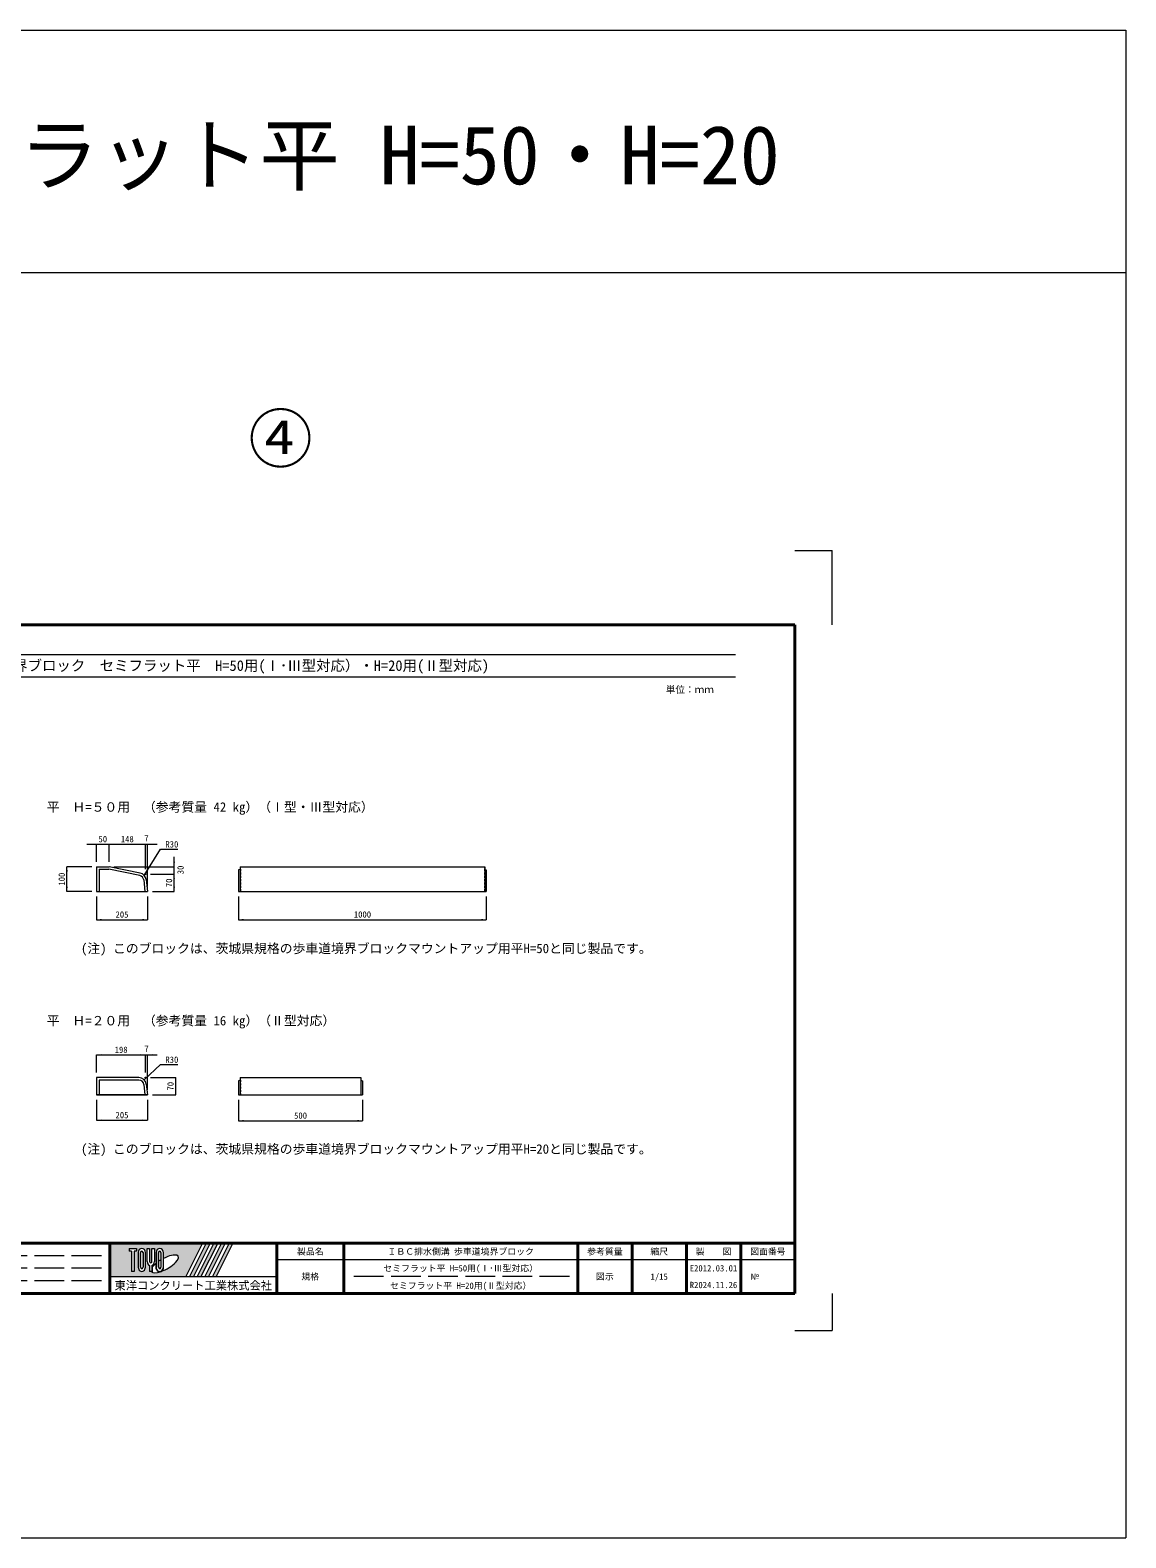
# Model space of a CAD drawing. Units: millimetres at full size. Extents: x 7544 to 21199, y -8549 to 6148.
# Drawn here: x 16774 to 21199, y -8549 to -2461 of the extents above; entities that cross this region are included whole.
import ezdxf
from ezdxf.enums import TextEntityAlignment as Align

# ---------------------------------------------------------------- set-up
doc = ezdxf.new("R2010")
doc.units = ezdxf.units.MM
doc.header["$LTSCALE"] = 20
doc.linetypes.add('DASHED', pattern=[7.5, 6, -1.5])
doc.linetypes.add('USER1', pattern=[0.675, 0.375, -0.3])
for name, color, linetype, lineweight in [('0_2', 7, 'Continuous', 20), ('Defpoints_3', 7, 'Continuous', 13), ('図枠', 7, 'Continuous', 5), ('寸法線', 7, 'Continuous', 9), ('引出線', 4, 'Continuous', 9), ('本体', 2, 'Continuous', 20), ('補助線', 8, 'Continuous', 13)]:
    doc.layers.add(name, color=color, linetype=linetype, lineweight=lineweight)
doc.styles.add('ＭＳ ゴシック', font='')
doc.styles.get('ＭＳ ゴシック').set_extended_font_data('MS Gothic')

# ---------------------------------------------------------------- blocks, each defined once
blk = doc.blocks.new('filled_arrow')
at = {"color": 0, "linetype": 'Continuous', "lineweight": -2}
blk.add_solid([(7.5, 1.25), (0, 0), (7.5, -1.25)], dxfattribs=at)

msp = doc.modelspace()

# ---------------------------------------------------------------- hatches: boundary and pattern name
at = {"layer": '図枠'}
h = msp.add_hatch(color=256, dxfattribs=at)
h.paths.add_polyline_path([(17095.52, -7358.97), (17095.52, -7493.97), (17402.85, -7493.97), (17470.35, -7358.97)])
edge = h.paths.add_edge_path(flags=16)
edge.add_ellipse((17317.89, -7442.56), major_axis=(54.55, 30.53), ratio=0.3471473, start_angle=-144.311216, end_angle=72.189903, ccw=False)
edge.add_ellipse((17297.69, -7455.74), major_axis=(0, 18.56), ratio=0.8463542, start_angle=-160.703457, end_angle=-90)
edge.add_line((17313.4, -7455.74), (17313.4, -7420.36))
edge = h.paths.add_edge_path(flags=16)
edge.add_ellipse((17297.69, -7397.2), major_axis=(0, 17.13), ratio=0.8463542, start_angle=-90, end_angle=90, ccw=False)
edge.add_line((17312.2, -7397.2), (17312.2, -7455.74))
edge.add_ellipse((17297.69, -7455.74), major_axis=(0, 17.13), ratio=0.8463542, start_angle=90, end_angle=-90, ccw=False)
edge.add_line((17283.19, -7455.74), (17283.19, -7397.2))
edge = h.paths.add_edge_path(flags=16)
edge.add_line((17302.53, -7397.2), (17302.53, -7455.74))
edge.add_ellipse((17297.69, -7455.74), major_axis=(0, 5.71), ratio=0.8463542, start_angle=90, end_angle=-90, ccw=False)
edge.add_line((17292.86, -7455.74), (17292.86, -7397.2))
edge.add_ellipse((17297.69, -7397.2), major_axis=(0, 5.71), ratio=0.8463542, start_angle=-90, end_angle=90, ccw=False)
edge = h.paths.add_edge_path(flags=16)
edge.add_line((17301.32, -7427.12), (17301.32, -7455.74))
edge.add_ellipse((17297.69, -7455.74), major_axis=(0, 4.28), ratio=0.8463541, start_angle=90, end_angle=-90, ccw=False)
edge.add_line((17294.07, -7455.74), (17294.07, -7431.81))
edge.add_ellipse((17317.89, -7442.56), major_axis=(54.55, 30.53), ratio=0.3471473, start_angle=107.791742, end_angle=126.471319, ccw=False)
edge = h.paths.add_edge_path(flags=16)
edge.add_ellipse((17261.44, -7432.54), major_axis=(0, 17.13), ratio=0.8463542, start_angle=-163.341166, end_angle=-90, ccw=False)
edge.add_line((17266.27, -7448.7), (17266.27, -7472.88))
edge.add_line((17266.27, -7472.88), (17256.61, -7472.88))
edge.add_line((17256.61, -7472.88), (17256.61, -7448.7))
edge.add_ellipse((17261.44, -7432.54), major_axis=(0, 17.13), ratio=0.8463542, start_angle=90, end_angle=163.341166, ccw=False)
edge.add_line((17246.94, -7432.54), (17246.94, -7380.07))
edge.add_line((17246.94, -7380.07), (17256.61, -7380.07))
edge.add_line((17256.61, -7380.07), (17256.61, -7432.54))
edge.add_ellipse((17261.44, -7432.54), major_axis=(0, 5.71), ratio=0.8463542, start_angle=90, end_angle=-90)
edge.add_line((17266.27, -7432.54), (17266.27, -7380.07))
edge.add_line((17266.27, -7380.07), (17275.94, -7380.07))
edge.add_line((17275.94, -7380.07), (17275.94, -7432.54))
edge = h.paths.add_edge_path(flags=16)
edge.add_line((17281.98, -7440.97), (17281.98, -7455.74))
edge.add_ellipse((17297.69, -7455.74), major_axis=(0, 18.56), ratio=0.8463542, start_angle=90, end_angle=-171.54427)
edge.add_ellipse((17317.89, -7442.56), major_axis=(54.55, 30.53), ratio=0.3471473, start_angle=-178.649536, end_angle=-148.292442, ccw=False)
edge.add_line((17264.19, -7474.31), (17267.48, -7474.31))
edge.add_line((17267.48, -7474.31), (17267.48, -7456.21))
edge.add_ellipse((17317.89, -7442.56), major_axis=(54.55, 30.53), ratio=0.3471473, start_angle=148.219121, end_angle=165.908122, ccw=False)
edge = h.paths.add_edge_path(flags=16)
edge.add_ellipse((17225.18, -7397.2), major_axis=(0, 17.13), ratio=0.8463542, start_angle=-90, end_angle=90, ccw=False)
edge.add_line((17239.69, -7397.2), (17239.69, -7455.74))
edge.add_ellipse((17225.18, -7455.74), major_axis=(0, 17.13), ratio=0.8463542, start_angle=90, end_angle=-90, ccw=False)
edge.add_line((17210.68, -7455.74), (17210.68, -7397.2))
edge = h.paths.add_edge_path(flags=16)
edge.add_line((17230.02, -7397.2), (17230.02, -7455.74))
edge.add_ellipse((17225.18, -7455.74), major_axis=(0, 5.71), ratio=0.8463542, start_angle=90, end_angle=-90, ccw=False)
edge.add_line((17220.35, -7455.74), (17220.35, -7397.2))
edge.add_ellipse((17225.18, -7397.2), major_axis=(0, 5.71), ratio=0.8463542, start_angle=-90, end_angle=90, ccw=False)
h.paths.add_polyline_path([(17203.43, -7380.07), (17203.43, -7391.49), (17193.76, -7391.49), (17193.76, -7472.88), (17184.1, -7472.88), (17184.1, -7391.49), (17174.43, -7391.49), (17174.43, -7380.07)], flags=16)
for points in [[(17418.17, -7493.97), (17433.48, -7493.97), (17500.98, -7358.97), (17485.67, -7358.97)], [(17531.61, -7358.97), (17516.29, -7358.97), (17448.79, -7493.97), (17464.11, -7493.97)], [(17562.24, -7358.97), (17546.92, -7358.97), (17479.42, -7493.97), (17494.74, -7493.97)], [(17592.86, -7358.97), (17577.55, -7358.97), (17510.05, -7493.97), (17525.36, -7493.97)]]:
    msp.add_hatch(color=256, dxfattribs=at).paths.add_polyline_path(points)

# ---------------------------------------------------------------- linework, layer by layer
at = {"layer": 'Defpoints_3'}
for p, q in [((19863.02, -4561.47), (20013.02, -4561.47)), ((20013.02, -4861.47), (20013.02, -4561.47)), ((20013.02, -7561.47), (20013.02, -7711.47)), ((19863.02, -7711.47), (20013.02, -7711.47))]:
    msp.add_line(p, q, dxfattribs=at)
at = {"layer": '図枠', "color": 1, "lineweight": 20}
for p, q in [((14371.83, -2460.56), (21199.2, -2460.56)), ((21199.2, -2460.56), (21199.2, -8548.8)), ((14371.83, -3438.53), (21199.2, -3438.53)), ((14371.83, -8548.8), (21199.2, -8548.8))]:
    msp.add_line(p, q, dxfattribs=at)
at = {"layer": '図枠', "lineweight": 40}
for p, q in [((15708.02, -4861.47), (19863.02, -4861.47)), ((19863.02, -7561.47), (19863.02, -4861.47)), ((15708.02, -7358.97), (19863.02, -7358.97)), ((17095.52, -7561.47), (17095.52, -7358.97)), ((17770.52, -7561.47), (17770.52, -7358.97)), ((18040.52, -7561.47), (18040.52, -7358.97)), ((18985.52, -7561.47), (18985.52, -7358.97)), ((19204.89, -7561.47), (19204.89, -7358.97)), ((19424.27, -7561.47), (19424.27, -7358.97)), ((19643.64, -7561.47), (19643.64, -7358.97)), ((15708.02, -7561.47), (19863.02, -7561.47))]:
    msp.add_line(p, q, dxfattribs=at)
at = {"layer": '図枠', "lineweight": 13}
for p, q in [((15948.02, -4981.47), (19623.02, -4981.47)), ((15948.02, -5071.47), (19623.02, -5071.47)), ((19863.02, -7426.47), (17770.52, -7426.47))]:
    msp.add_line(p, q, dxfattribs=at)
at = {"layer": '図枠'}
for p, q in [((17095.52, -7358.97), (17470.35, -7358.97)), ((17470.35, -7358.97), (17402.85, -7493.97)), ((17485.67, -7358.97), (17418.17, -7493.97)), ((17500.98, -7358.97), (17433.48, -7493.97)), ((17516.29, -7358.97), (17448.79, -7493.97)), ((17531.61, -7358.97), (17464.11, -7493.97)), ((17546.92, -7358.97), (17479.42, -7493.97)), ((17485.67, -7358.97), (17500.98, -7358.97)), ((17562.24, -7358.97), (17494.74, -7493.97)), ((17577.55, -7358.97), (17510.05, -7493.97)), ((17516.29, -7358.97), (17531.61, -7358.97)), ((17592.86, -7358.97), (17525.36, -7493.97)), ((17546.92, -7358.97), (17562.24, -7358.97)), ((17577.55, -7358.97), (17592.86, -7358.97)), ((17174.43, -7380.07), (17174.43, -7391.49)), ((17174.43, -7380.07), (17203.43, -7380.07)), ((17184.1, -7391.49), (17174.43, -7391.49)), ((17184.1, -7391.49), (17184.1, -7472.88)), ((17193.76, -7391.49), (17193.76, -7472.88)), ((17203.43, -7391.49), (17193.76, -7391.49)), ((17203.43, -7380.07), (17203.43, -7391.49)), ((17210.68, -7397.2), (17210.68, -7455.74)), ((17220.35, -7455.74), (17220.35, -7397.2)), ((17230.02, -7397.2), (17230.02, -7455.74)), ((17239.69, -7455.74), (17239.69, -7397.2)), ((17246.94, -7380.07), (17256.61, -7380.07)), ((17246.94, -7432.54), (17246.94, -7380.07)), ((17256.61, -7380.07), (17256.61, -7432.54)), ((17266.27, -7380.07), (17275.94, -7380.07)), ((17266.27, -7432.54), (17266.27, -7380.07)), ((17275.94, -7380.07), (17275.94, -7432.54)), ((17283.19, -7397.2), (17283.19, -7455.74)), ((17292.86, -7455.74), (17292.86, -7397.2)), ((17301.32, -7427.12), (17301.32, -7455.74)), ((17302.53, -7397.2), (17302.53, -7455.74)), ((17312.2, -7455.74), (17312.2, -7397.2)), ((17313.4, -7455.74), (17313.4, -7420.36)), ((17193.76, -7472.88), (17184.1, -7472.88)), ((17256.61, -7448.7), (17256.61, -7472.88)), ((17266.27, -7472.88), (17256.61, -7472.88)), ((17264.19, -7474.31), (17267.48, -7474.31)), ((17266.27, -7448.7), (17266.27, -7472.88)), ((17267.48, -7456.21), (17267.48, -7474.31)), ((17281.98, -7440.97), (17281.98, -7455.74)), ((17294.07, -7455.74), (17294.07, -7431.81)), ((17095.52, -7493.97), (17402.85, -7493.97)), ((17418.17, -7493.97), (17433.48, -7493.97)), ((17448.79, -7493.97), (17464.11, -7493.97)), ((17479.42, -7493.97), (17494.74, -7493.97)), ((17510.05, -7493.97), (17525.36, -7493.97))]:
    msp.add_line(p, q, dxfattribs=at)
at = {"layer": '図枠', "linetype": 'DASHED', "lineweight": 9}
for p, q in [((17061.77, -7409.6), (15741.77, -7409.6)), ((17061.77, -7460.22), (15741.77, -7460.22)), ((17061.77, -7510.85), (15741.77, -7510.85)), ((18951.77, -7493.97), (18074.27, -7493.97))]:
    msp.add_line(p, q, dxfattribs=at)
at = {"layer": '図枠'}
for centre, major_axis, ratio, start_param, end_param in [((17225.18, -7397.2), (0, 17.13), 0.846354, 4.712389, 7.8539816), ((17225.18, -7397.2), (0, 5.71), 0.846354, 4.712389, 7.8539816), ((17297.69, -7397.2), (0, 17.13), 0.846354, 4.712389, 7.8539816), ((17297.69, -7397.2), (0, 5.71), 0.846354, 4.712389, 7.8539816), ((17317.89, -7442.56), (54.55, 30.53), 0.347147, 1.6817405, 1.8219833), ((17317.89, -7442.56), (54.55, 30.53), 0.347147, 4.2621853, 7.7429163), ((17225.18, -7455.74), (0, 17.13), 0.846354, 1.5707963, 4.712389), ((17225.18, -7455.74), (0, 5.71), 0.846354, 1.5707963, 4.712389), ((17261.44, -7432.54), (0, 17.13), 0.846354, 1.5707963, 2.8017557), ((17261.44, -7432.54), (0, 5.71), 0.846354, 1.5707963, 4.712389), ((17317.89, -7442.56), (54.55, 30.53), 0.347147, 3.2093975, 4.2004451), ((17261.44, -7432.54), (0, 17.13), 0.846354, 3.4814296, 4.712389), ((17317.89, -7442.56), (54.55, 30.53), 0.347147, 2.0815197, 2.5155126), ((17297.69, -7455.74), (0, 18.56), 0.846354, 1.5707963, 3.3154679), ((17297.69, -7455.74), (0, 17.13), 0.846354, 1.5707963, 4.712389), ((17297.69, -7455.74), (0, 5.71), 0.846354, 1.5707963, 4.712389), ((17297.69, -7455.74), (0, 4.28), 0.846354, 1.5707963, 4.712389), ((17297.69, -7455.74), (0, 18.56), 0.846354, 3.5338438, 4.712389)]:
    msp.add_ellipse(centre, major_axis=major_axis, ratio=ratio, start_param=start_param, end_param=end_param, dxfattribs=at)
at = {"layer": '寸法線'}
for p, q in [((17002.65, -5748.24), (17132.65, -5748.24)), ((17042.65, -5818.87), (17042.65, -5748.24)), ((17092.65, -5818.87), (17092.65, -5748.24)), ((17092.65, -5748.24), (17240.65, -5748.24)), ((17092.65, -5818.87), (17092.65, -5748.24)), ((17200.65, -5748.24), (17287.65, -5748.24)), ((17240.65, -5848.87), (17240.65, -5748.24)), ((17240.65, -5848.87), (17240.65, -5748.24)), ((17247.65, -5918.87), (17247.65, -5748.24)), ((16922.77, -5938.87), (16922.77, -5838.87)), ((17022.65, -5838.87), (16922.77, -5838.87)), ((17112.65, -5838.87), (17355.82, -5838.87)), ((17355.82, -5908.87), (17355.82, -5798.87)), ((17260.65, -5868.87), (17355.82, -5868.87)), ((17260.65, -5868.87), (17355.82, -5868.87)), ((17355.82, -5938.87), (17355.82, -5868.87)), ((17022.65, -5938.87), (16922.77, -5938.87)), ((17042.65, -5958.87), (17042.65, -6052.67)), ((17247.65, -5958.87), (17247.65, -6052.67)), ((17267.65, -5938.87), (17355.82, -5938.87)), ((17616.24, -5958.87), (17616.24, -6052.59)), ((18616.24, -5958.87), (18616.24, -6052.59)), ((17042.65, -6052.67), (17247.65, -6052.67)), ((17616.24, -6052.59), (18616.24, -6052.59)), ((17042.65, -6598.82), (17240.65, -6598.82)), ((17042.65, -6670), (17042.65, -6598.82)), ((17200.65, -6598.82), (17287.65, -6598.82)), ((17240.65, -6670), (17240.65, -6598.82)), ((17240.65, -6670), (17240.65, -6598.82)), ((17247.65, -6740), (17247.65, -6598.82)), ((17260.65, -6690), (17361.93, -6690)), ((17361.93, -6760), (17361.93, -6690)), ((17042.65, -6780), (17042.65, -6862.61)), ((17247.65, -6780), (17247.65, -6862.61)), ((17267.65, -6760), (17361.93, -6760)), ((17616.24, -6780), (17616.24, -6864.58)), ((18116.24, -6780), (18116.24, -6864.58)), ((17042.65, -6862.61), (17247.65, -6862.61)), ((17616.24, -6864.58), (18116.24, -6864.58))]:
    msp.add_line(p, q, dxfattribs=at)
at = {"layer": '引出線'}
for points in [[(17235.25, -5873.76), (17300.41, -5767.88), (17370.02, -5767.88)], [(17235.25, -6699.33), (17300.41, -6637.52), (17370.02, -6637.52)]]:
    msp.add_lwpolyline(points, dxfattribs=at)
at = {"layer": '本体'}
for p, q in [((17042.65, -5838.87), (17042.65, -5938.87)), ((17042.65, -5838.87), (17092.65, -5838.87)), ((17218.96, -5864.48), (17092.65, -5838.87)), ((17622.24, -5838.87), (18610.24, -5838.87)), ((17622.24, -5838.88), (17622.24, -5849.32)), ((18610.24, -5838.88), (18610.24, -5849.32)), ((17242.86, -5890.89), (17247.65, -5938.87)), ((17622.2, -5849.32), (17616.24, -5851.88)), ((17616.24, -5851.88), (17616.24, -5938.87)), ((18610.29, -5849.32), (18616.24, -5851.88)), ((18616.24, -5851.88), (18616.24, -5938.87)), ((17042.65, -5938.87), (17247.65, -5938.87)), ((17616.24, -5938.87), (18616.24, -5938.87)), ((17042.65, -6690), (17042.65, -6760)), ((17213.5, -6690), (17042.65, -6690)), ((17622.24, -6690), (18110.24, -6690)), ((17622.24, -6690), (17622.24, -6700.44)), ((18110.24, -6690), (18110.24, -6700.43)), ((17243.36, -6717.01), (17247.65, -6760)), ((17622.2, -6700.44), (17616.24, -6703)), ((17616.24, -6703), (17616.24, -6760)), ((18110.29, -6700.45), (18116.24, -6703)), ((18116.24, -6703), (18116.24, -6760)), ((17247.65, -6760), (17042.65, -6760)), ((17042.65, -6760), (17247.65, -6760)), ((17616.24, -6760), (18116.24, -6760))]:
    msp.add_line(p, q, dxfattribs=at)
at = {"layer": '本体', "color": 4, "linetype": 'USER1', "lineweight": 5}
for p, q in [((17622.24, -5838.88), (17623.24, -5848.88)), ((18610.24, -5838.88), (18609.24, -5848.88)), ((17623.24, -5848.88), (17622.2, -5849.32)), ((17623.24, -5848.87), (17623.24, -5938.87)), ((18609.24, -5848.87), (18609.24, -5938.87)), ((18609.24, -5848.88), (18610.29, -5849.32)), ((17622.24, -6690), (17623.24, -6700)), ((18110.24, -6690), (18109.24, -6700)), ((17623.24, -6700), (17622.2, -6700.44)), ((17623.24, -6700), (17623.24, -6760)), ((18109.24, -6700), (18109.24, -6760)), ((18109.24, -6700), (18110.29, -6700.45))]:
    msp.add_line(p, q, dxfattribs=at)
at = {"layer": '本体', "color": 4, "lineweight": 5}
for p, q in [((17052.65, -5848.87), (17052.65, -5938.87)), ((17052.65, -5848.87), (17091.65, -5848.87)), ((17216.98, -5874.28), (17091.65, -5848.87)), ((17232.91, -5891.89), (17237.6, -5938.87)), ((17213.5, -6700), (17052.65, -6700)), ((17052.65, -6700), (17052.65, -6760)), ((17233.41, -6718.01), (17237.6, -6760))]:
    msp.add_line(p, q, dxfattribs=at)
at = {"layer": '本体', "lineweight": 5}
for p, q in [((17622.24, -5849.32), (17622.24, -5938.87)), ((18610.24, -5849.32), (18610.24, -5938.87)), ((17622.24, -6700.44), (17622.24, -6760)), ((18110.24, -6700.43), (18110.24, -6760))]:
    msp.add_line(p, q, dxfattribs=at)
at = {"layer": '本体', "color": 4, "lineweight": 5}
for centre, start, end in [((17213.01, -5893.88), 5.71123, 78.54163), ((17213.5, -6720), 5.71112, 90)]:
    msp.add_arc(centre, 20, start, end, dxfattribs=at)
at = {"layer": '本体'}
for centre, start, end in [((17213, -5893.88), 5.71077, 78.54152), ((17213.5, -6720), 5.71079, 90)]:
    msp.add_arc(centre, 30, start, end, dxfattribs=at)
at = {"layer": '補助線'}
msp.add_line((17095.52, -7493.97), (17770.52, -7493.97), dxfattribs=at)
for centre in [(17240.65, -5868.87), (17240.65, -6690)]:
    msp.add_circle(centre, 2, dxfattribs=at)

# ---------------------------------------------------------------- block references
at = {"layer": '寸法線', "xscale": 2.67, "yscale": 2.67}
for p, rotation in [((17042.65, -5748.24), 180), ((17240.65, -5748.24), 180), ((17240.65, -5748.24), 180), ((16922.77, -5838.87), 270), ((17355.82, -5838.87), 90), ((17355.82, -5868.87), 270), ((17355.82, -5868.87), 270), ((16922.77, -5938.87), 90), ((17355.82, -5938.87), 90), ((17247.65, -6052.67), 180), ((18616.24, -6052.59), 180), ((17240.65, -6598.82), 180), ((17240.65, -6598.82), 180), ((17361.93, -6690), 270), ((17361.93, -6760), 90), ((17247.65, -6862.61), 180), ((18116.24, -6864.58), 180)]:
    msp.add_blockref('filled_arrow', p, dxfattribs=dict(at, rotation=rotation))
for p in [(17092.65, -5748.24), (17092.65, -5748.24), (17247.65, -5748.24), (17042.65, -6052.67), (17616.24, -6052.59), (17042.65, -6598.82), (17247.65, -6598.82), (17042.65, -6862.61), (17616.24, -6864.58)]:
    msp.add_blockref('filled_arrow', p, dxfattribs=at)
at = {"layer": '引出線', "xscale": 0.2, "yscale": 0.2}
for p, rotation in [((17235.25, -5873.76), 58.4), ((17235.25, -6699.33), 43.5)]:
    msp.add_blockref('filled_arrow', p, dxfattribs=dict(at, rotation=rotation))

# ---------------------------------------------------------------- texts
at = {"layer": '0_2', "style": 'ＭＳ ゴシック'}
msp.add_text('セミフラット平 H=50・H=20', height=237.4, dxfattribs=at).set_placement((17779.69, -3154.39), align=Align.BOTTOM_CENTER)
at = {"layer": '0_2', "color": 1, "style": 'ＭＳ ゴシック'}
msp.add_text('④', height=189.9, dxfattribs=at).set_placement((17785.52, -4262.21), align=Align.BOTTOM_CENTER)
at = {"layer": '0_2', "style": 'ＭＳ ゴシック'}
for s, p in [('平\u3000Ｈ=５０用\u3000（参考質量 42 kg）（Ⅰ型・Ⅲ型対応）', (16841.16, -5627.9)), ('(注) このブロックは、茨城県規格の歩車道境界ブロックマウントアップ用平H=50と同じ製品です。', (16979.41, -6199)), ('平\u3000Ｈ=２０用\u3000（参考質量 16 kg）（Ⅱ型対応）', (16841.16, -6490.76)), ('(注) このブロックは、茨城県規格の歩車道境界ブロックマウントアップ用平H=20と同じ製品です。', (16979.41, -7008.94))]:
    msp.add_text(s, height=37.98, dxfattribs=at).set_placement(p, align=Align.BOTTOM_LEFT)
at = {"layer": '図枠', "style": 'ＭＳ ゴシック'}
for s, height, p in [('\u3000ＩＢＣ排水側溝\u3000歩車道境界ブロック\u3000セミフラット平\u3000H=50用(Ⅰ･Ⅲ型対応）・H=20用(Ⅱ型対応)', 42.72, (15948.02, -5026.47)), ('№', 25.63, (19683.7, -7493.97))]:
    msp.add_text(s, height=height, dxfattribs=at).set_placement(p, align=Align.MIDDLE_LEFT)
for s, height, p in [('単位：ｍｍ', 28.48, (19438.31, -5123.47)), ('製品名', 25.63, (17905.52, -7392.72)), ('ＩＢＣ排水側溝 歩車道境界ブロック', 25.63, (18513.02, -7392.72)), ('参考質量', 25.63, (19095.2, -7392.72)), ('縮尺', 25.63, (19314.58, -7392.72)), ('製\u3000\u3000図', 25.63, (19533.95, -7392.72)), ('図面番号', 25.63, (19753.33, -7392.72)), ('規格', 25.63, (17905.52, -7493.97)), ('セミフラット平 H=50用(Ⅰ･Ⅲ型対応）', 25.63, (18513.02, -7460.22)), ('図示', 25.63, (19095.2, -7493.97)), ('1/15', 25.63, (19314.58, -7493.97)), ('E2012.03.01', 25.63, (19533.95, -7460.22)), ('東洋コンクリート工業株式会社', 33.32, (17433.02, -7529.83)), ('セミフラット平 H=20用(Ⅱ型対応）', 25.63, (18513.02, -7530.49)), ('R2024.11.26', 25.63, (19533.95, -7527.72))]:
    msp.add_text(s, height=height, dxfattribs=at).set_placement(p, align=Align.MIDDLE_CENTER)
at = {"layer": '寸法線', "style": 'ＭＳ ゴシック'}
for s, p in [('50', (17067.65, -5727.24)), ('148', (17166.65, -5727.24)), ('7', (17244.15, -5723.49)), ('205', (17145.15, -6031.67)), ('1000', (18116.24, -6031.59)), ('198', (17141.65, -6577.82)), ('7', (17244.15, -6574.07)), ('205', (17145.15, -6841.61)), ('500', (17866.24, -6843.58))]:
    msp.add_text(s, height=25.63, dxfattribs=at).set_placement(p, align=Align.MIDDLE_CENTER)
for s, p in [('30', (17381.3, -5851.68)), ('100', (16901.77, -5888.87)), ('70', (17334.82, -5903.87)), ('70', (17340.93, -6725))]:
    msp.add_text(s, height=25.63, rotation=90, dxfattribs=at).set_placement(p, align=Align.MIDDLE_CENTER)
at = {"layer": '引出線', "style": 'ＭＳ ゴシック'}
for p in [(17320.41, -5735.48), (17320.41, -6605.12)]:
    msp.add_text('R30', height=25.63, dxfattribs=at).set_placement(p, align=Align.TOP_LEFT)

doc.saveas('drawing.dxf')
